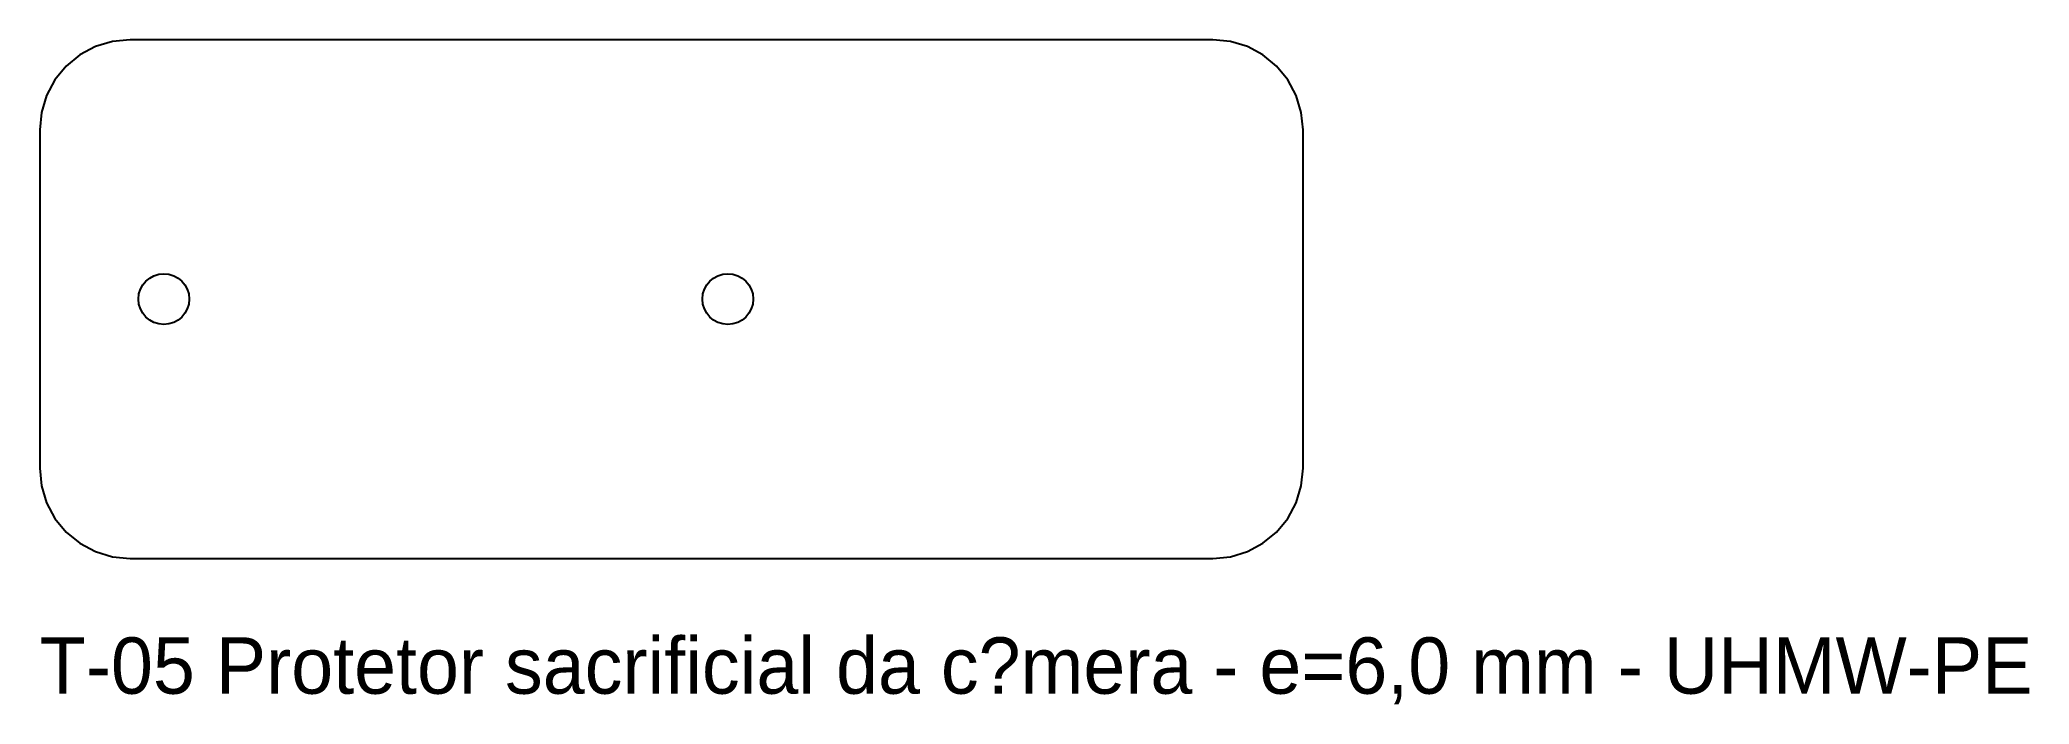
# Model space of a CAD drawing. Header units: millimetres. Extents: x 0 to 176, y -13 to 46.
import ezdxf

# ---------------------------------------------------------------- set-up
doc = ezdxf.new("R2010")
doc.units = ezdxf.units.MM

msp = doc.modelspace()

# ---------------------------------------------------------------- linework, layer by layer
at = {"layer": 'CORTE'}
msp.add_lwpolyline([(104, 0), (105.5607, 0.1537), (107.0615, 0.609), (108.4446, 1.3482), (109.6569, 2.3431), (110.6518, 3.5554), (111.391, 4.9385), (111.8463, 6.4393), (112, 8), (112, 38), (111.8463, 39.5607), (111.391, 41.0615), (110.6518, 42.4446), (109.6569, 43.6569), (108.4446, 44.6518), (107.0615, 45.391), (105.5607, 45.8463), (104, 46), (8, 46), (6.4393, 45.8463), (4.9385, 45.391), (3.5554, 44.6518), (2.3431, 43.6569), (1.3482, 42.4446), (0.609, 41.0615), (0.1537, 39.5607), (0, 38), (0, 8), (0.1537, 6.4393), (0.609, 4.9385), (1.3482, 3.5554), (2.3431, 2.3431), (3.5554, 1.3482), (4.9385, 0.609), (6.4393, 0.1537), (8, 0)], close=True, dxfattribs=at)
at = {"layer": 'FUROS'}
for centre in [(11, 23), (61, 23)]:
    msp.add_circle(centre, 2.25, dxfattribs=at)

# ---------------------------------------------------------------- texts
at = {"layer": 'GRAVAR-NAO'}
msp.add_text('T-05 Protetor sacrificial da c?mera - e=6,0 mm - UHMW-PE', height=5, dxfattribs=at).set_placement((0, -12))

doc.saveas('drawing.dxf')
